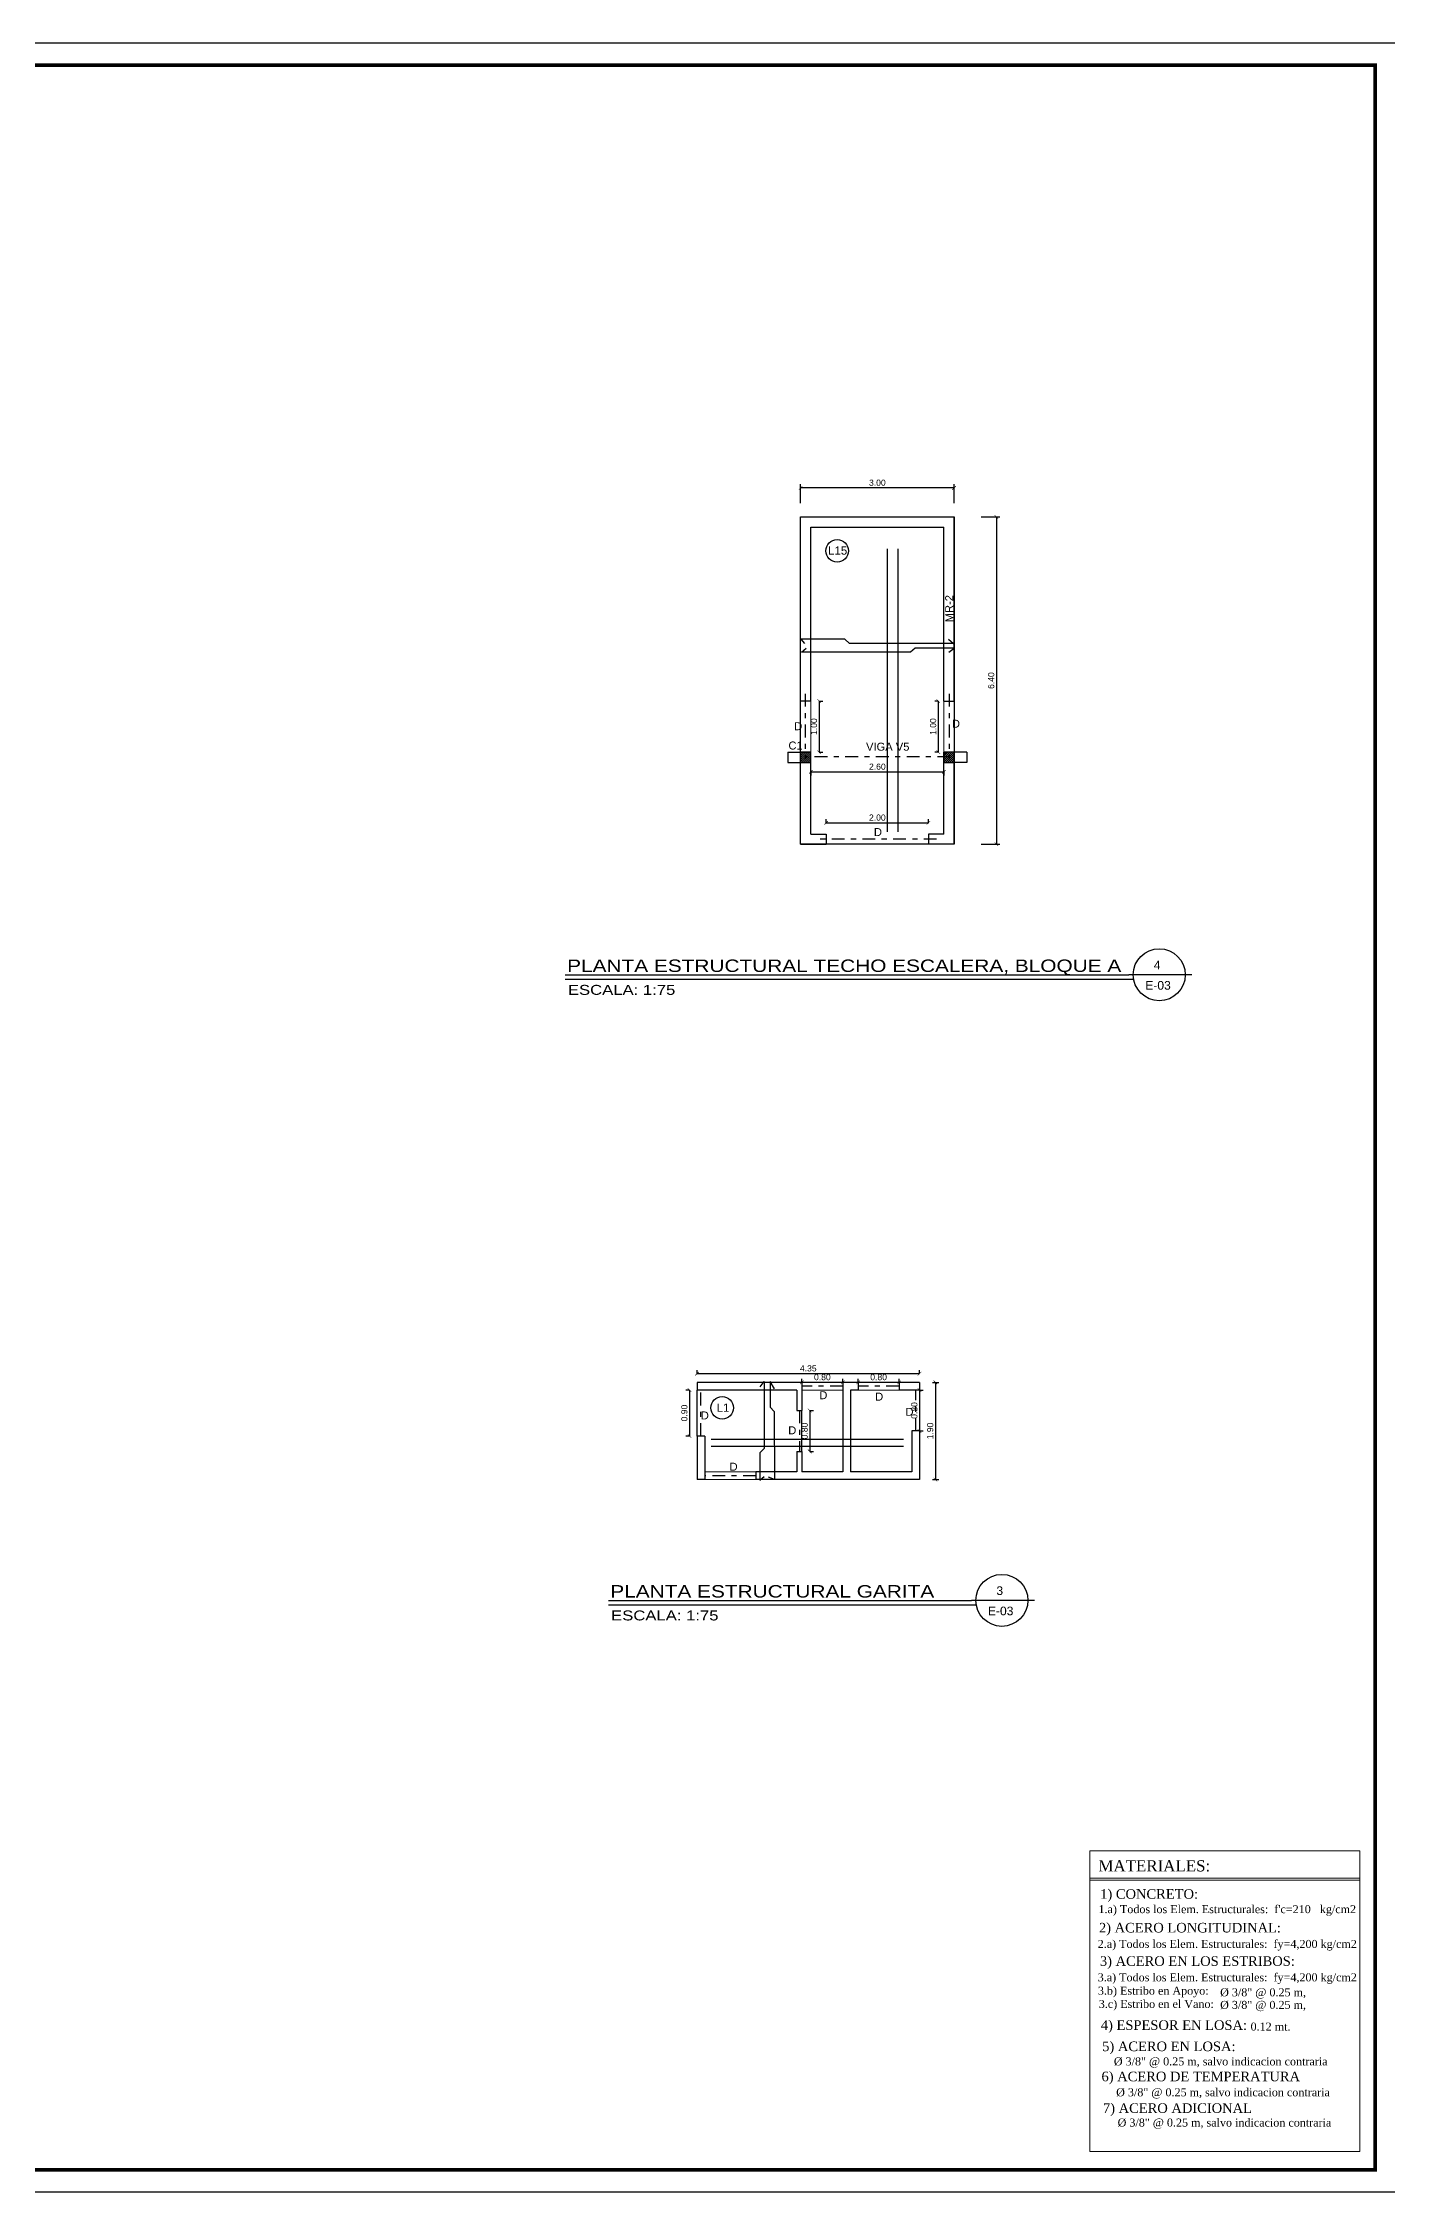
# Model space of a CAD drawing. Header units: feet. Extents: x 317 to 512, y -141 to 162.
# Drawn here: x 419.26 to 445.53, y 8.53 to 50.53 of the extents above; entities that cross this region are included whole.
import ezdxf
from ezdxf.enums import TextEntityAlignment as Align

# ---------------------------------------------------------------- set-up
doc = ezdxf.new("R2010")
doc.units = ezdxf.units.FT
doc.header["$MEASUREMENT"] = 0
doc.linetypes.add('DASHDOT', pattern=[1, 0.5, -0.25, 0, -0.25])
for name, color, linetype, lineweight in [('00-muro20', 1, 'Continuous', 5), ('A-GENM', 8, 'Continuous', 9), ('closet', 8, 'Continuous', 5), ('MB', 8, 'Continuous', 20)]:
    doc.layers.add(name, color=color, linetype=linetype, lineweight=lineweight)
for name, color, linetype in [('ACERO', 4, 'Continuous'), ('columna', 9, 'Continuous'), ('Layer5', 1, 'Continuous'), ('MARCO', 1, 'Continuous'), ('MUROS', 7, 'Continuous'), ('PERT-VENT', 8, 'Continuous'), ('PISO', 8, 'Continuous'), ('PISOS', 8, 'Continuous'), ('TEXTO', 2, 'Continuous'), ('TEXTOS', 3, 'Continuous'), ('TEXXT', 2, 'Continuous'), ('VIGAS', 4, 'DASHDOT')]:
    doc.layers.add(name, color=color, linetype=linetype)
doc.styles.add('DAMIAN', font='arial.ttf', dxfattribs={"height": 0.12})
doc.styles.get("Standard").update_dxf_attribs({"font": 'arial.ttf'})
doc.styles.add('TNR', font='times.ttf')
doc.dimstyles.new('KEILY', dxfattribs={"dimtxt": 0.12, "dimasz": 0.07, "dimexe": 0.07, "dimexo": 0.25, "dimgap": 0.04, "dimtad": 1, "dimzin": 1, "dimdsep": 46, "dimtxsty": 'Standard', "dimblk": 'ARCHTICK', "dimcen": 2.5, "dimclrd": 256, "dimclre": 256, "dimclrt": 7, "dimazin": 0, "dimtfac": 1, "dimtix": 1, "dimtmove": 2, "dimatfit": 1, "dimfxl": 0.35, "dimfxlon": 1, "dimtolj": 1, "dimtzin": 1, "dimarcsym": 0})

# ---------------------------------------------------------------- blocks, each defined once
blk = doc.blocks.new('A$C012446DC')
at = {"layer": 'PISO'}
h = blk.add_hatch(dxfattribs=at)
h.set_pattern_fill('ANSI31', color=256, scale=0.008571, angle=180)
h.set_pattern_definition([(225, (206536.064322, 1154820.960068), (0.0192434059784, -0.0192434059784), [])])
h.paths.add_polyline_path([(0, 0), (0.2, 0), (0.2, 0.2), (0, 0.2)])
at = {"layer": 'columna'}
blk.add_lwpolyline([(0.2, 0.2), (0, 0.2), (0, 0), (0.2, 0)], close=True, dxfattribs=at)
blk = doc.blocks.new('_ArchTick')
at = {"color": 0, "linetype": 'ByBlock', "const_width": 0.15}
blk.add_lwpolyline([(-0.5, -0.5), (0.5, 0.5)], dxfattribs=at)
blk = doc.blocks.new('*D493')
at = {"lineweight": -2, "transparency": 16777216}
for p, q in [((434.428, 37.668), (434.498, 37.668)), ((434.428, 37.668), (434.428, 36.668)), ((434.428, 36.668), (434.498, 36.668))]:
    blk.add_line(p, q, dxfattribs=at)
at = {"layer": 'DEFPOINTS', "color": 0, "transparency": 16777216}
for p in [(434.266, 37.668), (434.266, 36.668), (434.428, 36.668)]:
    blk.add_point(p, dxfattribs=at)
at = {"lineweight": -2, "transparency": 16777216, "xscale": 0.07, "yscale": 0.07, "zscale": 0.07}
for p, rotation in [((434.428, 37.668), 90), ((434.428, 36.668), 270)]:
    blk.add_blockref('_ArchTick', p, dxfattribs=dict(at, rotation=rotation))
at = {"color": 7, "transparency": 16777216, "insert": (434.327, 37.168), "char_height": 0.12, "attachment_point": 5, "rotation": 90}
blk.add_mtext('\\A1;1.00', dxfattribs=at)
blk = doc.blocks.new('*D494')
at = {"lineweight": -2, "transparency": 16777216}
for p, q in [((436.758, 37.668), (436.688, 37.668)), ((436.758, 37.668), (436.758, 36.668)), ((436.758, 36.668), (436.688, 36.668))]:
    blk.add_line(p, q, dxfattribs=at)
at = {"layer": 'DEFPOINTS', "color": 0, "transparency": 16777216}
for p in [(436.866, 37.668), (436.758, 36.668), (436.866, 36.668)]:
    blk.add_point(p, dxfattribs=at)
at = {"lineweight": -2, "transparency": 16777216, "xscale": 0.07, "yscale": 0.07, "zscale": 0.07}
for p, rotation in [((436.758, 37.668), 90), ((436.758, 36.668), 270)]:
    blk.add_blockref('_ArchTick', p, dxfattribs=dict(at, rotation=rotation))
at = {"color": 7, "transparency": 16777216, "insert": (436.657, 37.168), "char_height": 0.12, "attachment_point": 5, "rotation": 90}
blk.add_mtext('\\A1;1.00', dxfattribs=at)
blk = doc.blocks.new('*D495')
at = {"lineweight": -2, "transparency": 16777216}
for p, q in [((434.566, 35.289), (434.566, 35.359)), ((434.566, 35.289), (436.566, 35.289)), ((436.566, 35.289), (436.566, 35.359))]:
    blk.add_line(p, q, dxfattribs=at)
at = {"layer": 'DEFPOINTS', "color": 0, "transparency": 16777216}
for p in [(436.566, 35.289), (434.566, 35.068), (436.566, 35.068)]:
    blk.add_point(p, dxfattribs=at)
at = {"lineweight": -2, "transparency": 16777216, "xscale": 0.07, "yscale": 0.07, "zscale": 0.07, "rotation": 180}
blk.add_blockref('_ArchTick', (434.566, 35.289), dxfattribs=at)
at = {"lineweight": -2, "transparency": 16777216, "xscale": 0.07, "yscale": 0.07, "zscale": 0.07}
blk.add_blockref('_ArchTick', (436.566, 35.289), dxfattribs=at)
at = {"color": 7, "transparency": 16777216, "insert": (435.566, 35.39), "char_height": 0.12, "attachment_point": 5}
blk.add_mtext('\\A1;2.00', dxfattribs=at)
blk = doc.blocks.new('*D496')
at = {"lineweight": -2, "transparency": 16777216}
for p, q in [((434.066, 41.534), (434.066, 41.904)), ((437.066, 41.834), (434.066, 41.834)), ((437.066, 41.534), (437.066, 41.904))]:
    blk.add_line(p, q, dxfattribs=at)
at = {"layer": 'DEFPOINTS', "color": 0, "transparency": 16777216}
for p in [(434.066, 41.834), (434.066, 41.268), (437.066, 41.268)]:
    blk.add_point(p, dxfattribs=at)
at = {"lineweight": -2, "transparency": 16777216, "xscale": 0.07, "yscale": 0.07, "zscale": 0.07, "rotation": 180}
blk.add_blockref('_ArchTick', (434.066, 41.834), dxfattribs=at)
at = {"lineweight": -2, "transparency": 16777216, "xscale": 0.07, "yscale": 0.07, "zscale": 0.07}
blk.add_blockref('_ArchTick', (437.066, 41.834), dxfattribs=at)
at = {"color": 7, "transparency": 16777216, "insert": (435.566, 41.935), "char_height": 0.12, "attachment_point": 5}
blk.add_mtext('\\A1;3.00', dxfattribs=at)
blk = doc.blocks.new('*D497')
at = {"lineweight": -2, "transparency": 16777216}
for p, q in [((437.593, 41.268), (437.963, 41.268)), ((437.893, 41.268), (437.893, 34.868)), ((437.593, 34.868), (437.963, 34.868))]:
    blk.add_line(p, q, dxfattribs=at)
at = {"layer": 'DEFPOINTS', "color": 0, "transparency": 16777216}
for p in [(437.066, 41.268), (437.066, 34.868), (437.893, 34.868)]:
    blk.add_point(p, dxfattribs=at)
at = {"lineweight": -2, "transparency": 16777216, "xscale": 0.07, "yscale": 0.07, "zscale": 0.07}
for p, rotation in [((437.893, 41.268), 90), ((437.893, 34.868), 270)]:
    blk.add_blockref('_ArchTick', p, dxfattribs=dict(at, rotation=rotation))
at = {"color": 7, "transparency": 16777216, "insert": (437.792, 38.068), "char_height": 0.12, "attachment_point": 5, "rotation": 90}
blk.add_mtext('\\A1;6.40', dxfattribs=at)
blk = doc.blocks.new('*D498')
at = {"lineweight": -2, "transparency": 16777216}
for p, q in [((434.266, 36.284), (434.266, 36.214)), ((434.266, 36.284), (436.866, 36.284)), ((436.866, 36.284), (436.866, 36.214))]:
    blk.add_line(p, q, dxfattribs=at)
at = {"layer": 'DEFPOINTS', "color": 0, "transparency": 16777216}
for p in [(434.266, 36.468), (436.866, 36.468), (436.866, 36.284)]:
    blk.add_point(p, dxfattribs=at)
at = {"lineweight": -2, "transparency": 16777216, "xscale": 0.07, "yscale": 0.07, "zscale": 0.07, "rotation": 180}
blk.add_blockref('_ArchTick', (434.266, 36.284), dxfattribs=at)
at = {"lineweight": -2, "transparency": 16777216, "xscale": 0.07, "yscale": 0.07, "zscale": 0.07}
blk.add_blockref('_ArchTick', (436.866, 36.284), dxfattribs=at)
at = {"color": 7, "transparency": 16777216, "insert": (435.566, 36.385), "char_height": 0.12, "attachment_point": 5}
blk.add_mtext('\\A1;2.60', dxfattribs=at)
blk = doc.blocks.new('*D537')
at = {"layer": '00-muro20', "lineweight": -2, "transparency": 16777216}
for p, q in [((432.041, 24.523), (432.041, 24.593)), ((432.041, 24.523), (436.391, 24.523)), ((436.391, 24.523), (436.391, 24.593))]:
    blk.add_line(p, q, dxfattribs=at)
at = {"layer": 'DEFPOINTS', "color": 0, "transparency": 16777216}
for p in [(436.391, 24.523), (432.041, 24.353), (436.391, 24.353)]:
    blk.add_point(p, dxfattribs=at)
at = {"layer": '00-muro20', "lineweight": -2, "transparency": 16777216, "xscale": 0.07, "yscale": 0.07, "zscale": 0.07, "rotation": 180}
blk.add_blockref('_ArchTick', (432.041, 24.523), dxfattribs=at)
at = {"layer": '00-muro20', "lineweight": -2, "transparency": 16777216, "xscale": 0.07, "yscale": 0.07, "zscale": 0.07}
blk.add_blockref('_ArchTick', (436.391, 24.523), dxfattribs=at)
at = {"layer": '00-muro20', "color": 7, "transparency": 16777216, "insert": (434.216, 24.625), "char_height": 0.12, "attachment_point": 5}
blk.add_mtext('\\A1;4.35', dxfattribs=at)
blk = doc.blocks.new('*D538')
at = {"layer": '00-muro20', "lineweight": -2, "transparency": 16777216}
for p, q in [((436.641, 24.353), (436.77, 24.353)), ((436.7, 24.353), (436.7, 22.453)), ((436.641, 22.453), (436.77, 22.453))]:
    blk.add_line(p, q, dxfattribs=at)
at = {"layer": 'DEFPOINTS', "color": 0, "transparency": 16777216}
for p in [(436.391, 24.353), (436.391, 22.453), (436.7, 22.453)]:
    blk.add_point(p, dxfattribs=at)
at = {"layer": '00-muro20', "lineweight": -2, "transparency": 16777216, "xscale": 0.07, "yscale": 0.07, "zscale": 0.07}
for p, rotation in [((436.7, 24.353), 90), ((436.7, 22.453), 270)]:
    blk.add_blockref('_ArchTick', p, dxfattribs=dict(at, rotation=rotation))
at = {"layer": '00-muro20', "color": 7, "transparency": 16777216, "insert": (436.599, 23.403), "char_height": 0.12, "attachment_point": 5, "rotation": 90}
blk.add_mtext('\\A1;1.90', dxfattribs=at)
blk = doc.blocks.new('*D539')
at = {"layer": '00-muro20', "lineweight": -2, "transparency": 16777216}
for p, q in [((431.895, 24.203), (431.825, 24.203)), ((431.895, 24.203), (431.895, 23.303)), ((431.895, 23.303), (431.825, 23.303))]:
    blk.add_line(p, q, dxfattribs=at)
at = {"layer": 'DEFPOINTS', "color": 0, "transparency": 16777216}
for p in [(432.041, 24.203), (431.895, 23.303), (432.041, 23.303)]:
    blk.add_point(p, dxfattribs=at)
at = {"layer": '00-muro20', "lineweight": -2, "transparency": 16777216, "xscale": 0.07, "yscale": 0.07, "zscale": 0.07}
for p, rotation in [((431.895, 24.203), 90), ((431.895, 23.303), 270)]:
    blk.add_blockref('_ArchTick', p, dxfattribs=dict(at, rotation=rotation))
at = {"layer": '00-muro20', "color": 7, "transparency": 16777216, "insert": (431.794, 23.753), "char_height": 0.12, "attachment_point": 5, "rotation": 90}
blk.add_mtext('\\A1;0.90', dxfattribs=at)
blk = doc.blocks.new('*D540')
at = {"layer": '00-muro20', "lineweight": -2, "transparency": 16777216}
for p, q in [((434.245, 23.803), (434.315, 23.803)), ((434.245, 23.803), (434.245, 23.003)), ((434.245, 23.003), (434.315, 23.003))]:
    blk.add_line(p, q, dxfattribs=at)
at = {"layer": 'DEFPOINTS', "color": 0, "transparency": 16777216}
for p in [(434.091, 23.803), (434.091, 23.003), (434.245, 23.003)]:
    blk.add_point(p, dxfattribs=at)
at = {"layer": '00-muro20', "lineweight": -2, "transparency": 16777216, "xscale": 0.07, "yscale": 0.07, "zscale": 0.07}
for p, rotation in [((434.245, 23.803), 90), ((434.245, 23.003), 270)]:
    blk.add_blockref('_ArchTick', p, dxfattribs=dict(at, rotation=rotation))
at = {"layer": '00-muro20', "color": 7, "transparency": 16777216, "insert": (434.144, 23.403), "char_height": 0.12, "attachment_point": 5, "rotation": 90}
blk.add_mtext('\\A1;0.80', dxfattribs=at)
blk = doc.blocks.new('*D541')
at = {"layer": '00-muro20', "lineweight": -2, "transparency": 16777216}
for p, q in [((434.091, 24.353), (434.091, 24.423)), ((434.891, 24.353), (434.891, 24.423)), ((434.891, 24.353), (434.091, 24.353))]:
    blk.add_line(p, q, dxfattribs=at)
at = {"layer": 'DEFPOINTS', "color": 0, "transparency": 16777216}
for p in [(434.091, 24.353), (434.091, 24.353), (434.891, 24.353)]:
    blk.add_point(p, dxfattribs=at)
at = {"layer": '00-muro20', "lineweight": -2, "transparency": 16777216, "xscale": 0.07, "yscale": 0.07, "zscale": 0.07, "rotation": 180}
blk.add_blockref('_ArchTick', (434.091, 24.353), dxfattribs=at)
at = {"layer": '00-muro20', "lineweight": -2, "transparency": 16777216, "xscale": 0.07, "yscale": 0.07, "zscale": 0.07}
blk.add_blockref('_ArchTick', (434.891, 24.353), dxfattribs=at)
at = {"layer": '00-muro20', "color": 7, "transparency": 16777216, "insert": (434.491, 24.454), "char_height": 0.12, "attachment_point": 5}
blk.add_mtext('\\A1;0.80', dxfattribs=at)
blk = doc.blocks.new('*D542')
at = {"layer": '00-muro20', "lineweight": -2, "transparency": 16777216}
for p, q in [((435.191, 24.353), (435.191, 24.423)), ((435.991, 24.353), (435.991, 24.423)), ((435.991, 24.353), (435.191, 24.353))]:
    blk.add_line(p, q, dxfattribs=at)
at = {"layer": 'DEFPOINTS', "color": 0, "transparency": 16777216}
for p in [(435.191, 24.353), (435.191, 24.353), (435.991, 24.353)]:
    blk.add_point(p, dxfattribs=at)
at = {"layer": '00-muro20', "lineweight": -2, "transparency": 16777216, "xscale": 0.07, "yscale": 0.07, "zscale": 0.07, "rotation": 180}
blk.add_blockref('_ArchTick', (435.191, 24.353), dxfattribs=at)
at = {"layer": '00-muro20', "lineweight": -2, "transparency": 16777216, "xscale": 0.07, "yscale": 0.07, "zscale": 0.07}
blk.add_blockref('_ArchTick', (435.991, 24.353), dxfattribs=at)
at = {"layer": '00-muro20', "color": 7, "transparency": 16777216, "insert": (435.591, 24.454), "char_height": 0.12, "attachment_point": 5}
blk.add_mtext('\\A1;0.80', dxfattribs=at)
blk = doc.blocks.new('*D543')
at = {"layer": '00-muro20', "lineweight": -2, "transparency": 16777216}
for p, q in [((436.391, 24.203), (436.461, 24.203)), ((436.391, 24.203), (436.391, 23.403)), ((436.391, 23.403), (436.461, 23.403))]:
    blk.add_line(p, q, dxfattribs=at)
at = {"layer": 'DEFPOINTS', "color": 0, "transparency": 16777216}
for p in [(436.391, 24.203), (436.391, 23.403), (436.391, 23.403)]:
    blk.add_point(p, dxfattribs=at)
at = {"layer": '00-muro20', "lineweight": -2, "transparency": 16777216, "xscale": 0.07, "yscale": 0.07, "zscale": 0.07}
for p, rotation in [((436.391, 24.203), 90), ((436.391, 23.403), 270)]:
    blk.add_blockref('_ArchTick', p, dxfattribs=dict(at, rotation=rotation))
at = {"layer": '00-muro20', "color": 7, "transparency": 16777216, "insert": (436.29, 23.803), "char_height": 0.12, "attachment_point": 5, "rotation": 90}
blk.add_mtext('\\A1;0.80', dxfattribs=at)

msp = doc.modelspace()

# ---------------------------------------------------------------- linework, layer by layer
msp.add_lwpolyline([(434.06615, 41.26835), (437.06615, 41.26835), (437.06615, 34.86835), (434.06615, 34.86835)], close=True)
at = {"layer": 'A-GENM'}
msp.add_line((436.39115, 23.40307), (436.39115, 24.20307), dxfattribs=at)
at = {"layer": 'ACERO'}
for p, q in [((435.75805, 40.64532), (435.75805, 35.10965)), ((435.96709, 40.64532), (435.96709, 35.10965)), ((432.31665, 23.24554), (436.07867, 23.24554)), ((432.31665, 23.10564), (436.07867, 23.10564))]:
    msp.add_line(p, q, dxfattribs=at)
for points in [[(436.95693, 38.87538), (437.05777, 38.7949), (435.02075, 38.7949), (434.93157, 38.87521), (434.07064, 38.87521), (434.14198, 38.7949)], [(436.96531, 38.62221), (437.06606, 38.7028), (436.30362, 38.7018), (436.21453, 38.62138), (434.0817, 38.62138), (434.17282, 38.69828)], [(433.55284, 24.22911), (433.47222, 24.36954), (433.47062, 23.87023), (433.55094, 23.78105), (433.55846, 22.45307), (433.43869, 22.49951)]]:
    msp.add_lwpolyline(points, dxfattribs=at)
at = {"layer": 'ACERO', "elevation": -6.12906}
msp.add_lwpolyline([(433.27625, 24.26644), (433.35673, 24.36728), (433.3517, 23.06292), (433.27139, 22.97374), (433.27193, 22.43997), (433.35224, 22.51132)], dxfattribs=at)
at = {"layer": 'closet'}
for p, q in [((434.26615, 37.66835), (434.26615, 36.66835)), ((436.86615, 37.66835), (436.86615, 36.66835)), ((434.56615, 34.86835), (436.56615, 34.86835))]:
    msp.add_line(p, q, dxfattribs=at)
at = {"layer": 'Layer5', "linetype": 'Continuous', "lineweight": 5, "ltscale": 4}
for p, q in [((439.71703, 13.15385), (439.71703, 15.19555)), ((439.71703, 15.19555), (444.99743, 15.19555)), ((444.99743, 15.19555), (444.99743, 11.65976)), ((439.71703, 14.66146), (444.99743, 14.66146)), ((439.71703, 14.62441), (444.99743, 14.62441)), ((439.71703, 13.15385), (439.71703, 11.65976)), ((439.71703, 11.65976), (439.71703, 10.52892)), ((444.99743, 11.65976), (444.99743, 9.31785)), ((439.71703, 10.52892), (439.71703, 9.31785)), ((439.71703, 9.31785), (444.99743, 9.31785))]:
    msp.add_line(p, q, dxfattribs=at)
at = {"layer": 'MARCO'}
msp.add_lwpolyline([(387.97006, 50.529), (452.47006, 50.529), (452.47006, 8.529), (387.97006, 8.529)], close=True, dxfattribs=at)
at = {"layer": 'MARCO', "const_width": 0.075}
msp.add_lwpolyline([(445.29759, 50.09496), (388.40409, 50.09496), (388.40409, 8.96303), (445.29759, 8.96303)], close=True, dxfattribs=at)
at = {"layer": 'MB', "lineweight": 15, "extrusion": (7.20097e-14, 1.51748e-14, -1)}
for p, q in [((433.19115, 22.60307), (432.19115, 22.60307)), ((433.19115, 22.45307), (432.19115, 22.45307))]:
    msp.add_line(p, q, dxfattribs=at)
at = {"layer": 'MUROS'}
for p, q in [((434.06615, 41.26835), (437.06615, 41.26835)), ((434.06615, 37.66835), (434.06615, 41.26835)), ((437.06615, 37.66835), (437.06615, 41.26835)), ((434.26615, 37.66835), (434.26615, 41.06835)), ((434.26615, 37.66835), (434.26615, 41.06835)), ((434.26615, 41.06835), (436.86615, 41.06835)), ((436.86615, 37.66835), (436.86615, 41.06835)), ((434.26615, 37.66835), (434.06615, 37.66835)), ((436.86615, 37.66835), (437.06615, 37.66835)), ((433.81615, 36.66835), (434.26615, 36.66835)), ((433.81615, 36.66835), (433.81615, 36.46835)), ((434.26615, 35.06835), (434.26615, 36.66835)), ((437.31615, 36.66835), (436.86615, 36.66835)), ((436.86615, 35.06835), (436.86615, 36.66835)), ((437.31615, 36.66835), (437.31615, 36.46835)), ((433.81615, 36.46835), (434.06615, 36.46835)), ((434.06615, 34.86835), (434.06615, 36.46835)), ((437.31615, 36.46835), (437.06615, 36.46835)), ((437.06615, 34.86835), (437.06615, 36.46835)), ((434.06615, 34.86835), (434.56615, 34.86835)), ((434.26615, 35.06835), (434.56615, 35.06835)), ((434.56615, 35.06835), (434.56615, 34.86835)), ((436.86615, 35.06835), (436.56615, 35.06835)), ((436.56615, 35.06835), (436.56615, 34.86835)), ((437.06615, 34.86835), (436.56615, 34.86835)), ((434.09115, 24.35307), (432.04115, 24.35307)), ((432.04115, 24.35307), (432.04115, 24.20307)), ((433.99115, 24.20307), (432.04115, 24.20307)), ((433.99115, 24.20307), (433.99115, 23.80307)), ((434.09115, 24.35307), (434.09115, 23.80307)), ((435.19115, 24.35307), (434.89115, 24.35307)), ((434.89115, 24.35307), (434.89115, 22.60307)), ((435.19115, 24.20307), (435.04115, 24.20307)), ((435.04115, 24.20307), (435.04115, 22.60307)), ((435.19115, 24.35307), (435.19115, 24.20307)), ((436.39115, 24.35307), (435.99115, 24.35307)), ((435.99115, 24.35307), (435.99115, 24.20307)), ((436.39115, 24.20307), (435.99115, 24.20307)), ((436.39115, 24.35307), (436.39115, 24.20307)), ((433.99115, 23.80307), (434.09115, 23.80307)), ((432.19115, 23.30307), (432.04115, 23.30307)), ((432.04115, 23.30307), (432.04115, 22.45307)), ((432.19115, 23.30307), (432.19115, 22.45307)), ((436.39115, 23.40307), (436.24115, 23.40307)), ((436.24115, 23.40307), (436.24115, 22.60307)), ((436.39115, 23.40307), (436.39115, 22.45307)), ((433.99115, 23.00307), (433.99115, 22.60307)), ((433.99115, 23.00307), (434.09115, 23.00307)), ((434.09115, 23.00307), (434.09115, 22.60307)), ((432.19115, 22.45307), (432.04115, 22.45307)), ((433.19115, 22.60307), (433.19115, 22.45307)), ((433.99115, 22.60307), (433.19115, 22.60307)), ((436.39115, 22.45307), (433.19115, 22.45307)), ((434.89115, 22.60307), (434.09115, 22.60307)), ((436.24115, 22.60307), (435.04115, 22.60307))]:
    msp.add_line(p, q, dxfattribs=at)
at = {"layer": 'PERT-VENT', "lineweight": 15}
for p, q in [((434.09115, 24.35307), (434.89115, 24.35307)), ((434.09115, 24.20307), (434.89115, 24.20307)), ((435.99115, 24.35307), (435.19115, 24.35307)), ((435.99115, 24.20307), (435.19115, 24.20307))]:
    msp.add_line(p, q, dxfattribs=at)
at = {"layer": 'PISOS'}
for p, q in [((432.04115, 23.30307), (432.04115, 24.20307)), ((434.09115, 23.00307), (434.09115, 23.80307))]:
    msp.add_line(p, q, dxfattribs=at)
at = {"layer": 'TEXTO'}
for centre in [(434.78049, 40.6037), (432.53169, 23.8549)]:
    msp.add_circle(centre, 0.21997, dxfattribs=at)
at = {"layer": 'TEXXT', "color": 4}
for p, q in [((429.46699, 32.31838), (440.48471, 32.31838)), ((441.71206, 32.31838), (440.48471, 32.31838)), ((430.31106, 20.09215), (437.40848, 20.09215)), ((438.63583, 20.09215), (437.40848, 20.09215))]:
    msp.add_line(p, q, dxfattribs=at)
at = {"layer": 'TEXXT', "color": 3}
for p, q in [((429.46699, 32.23113), (440.58367, 32.23113)), ((430.31106, 20.00489), (437.50743, 20.00489))]:
    msp.add_line(p, q, dxfattribs=at)
at = {"layer": 'TEXXT', "color": 4}
for centre in [(441.07654, 32.31838), (438.00031, 20.09215)]:
    msp.add_circle(centre, 0.50802, dxfattribs=at)
at = {"layer": 'VIGAS', "ltscale": 0.5}
for p, q in [((434.15623, 37.80828), (434.15623, 36.53212)), ((436.96758, 37.80828), (436.96758, 36.53212)), ((436.98942, 36.57796), (434.14541, 36.57796)), ((436.72521, 34.97159), (434.38418, 34.97159)), ((432.11615, 23.30307), (432.11615, 24.20307)), ((434.89115, 24.27859), (434.09115, 24.27859)), ((435.99115, 24.27807), (435.19115, 24.27807)), ((436.31615, 23.40307), (436.31615, 24.20307)), ((434.04115, 23.80307), (434.04115, 23.00307)), ((433.19115, 22.52807), (432.19115, 22.52807))]:
    msp.add_line(p, q, dxfattribs=at)

# ---------------------------------------------------------------- block references
for p in [(434.06614, 36.46835), (436.86614, 36.46835)]:
    msp.add_blockref('A$C012446DC', p)

# ---------------------------------------------------------------- texts
at = {"layer": 'TEXTO', "color": 7, "style": 'TNR'}
for s, height, p in [('MATERIALES:', 0.2188908, (440.97954, 14.90439)), ('1) CONCRETO:', 0.1876207, (440.87833, 14.3541)), ("1.a) Todos los Elem. Estructurales:  f'c=210   kg/cm2", 0.1563506, (442.4061, 14.05709)), ('2.a) Todos los Elem. Estructurales:  fy=4,200 kg/cm2', 0.1563506, (442.4061, 13.37784)), ('2) ACERO LONGITUDINAL:', 0.1876207, (441.67651, 13.69512)), ('3) ACERO EN LOS ESTRIBOS:', 0.1876207, (441.82184, 13.04236)), ('3.a) Todos los Elem. Estructurales:  fy=4,200 kg/cm2', 0.1563506, (442.4061, 12.72509)), ('3.b) Estribo en Apoyo:   ', 0.1563506, (441.04824, 12.46398)), ('3.c) Estribo en el Vano:   ', 0.1563506, (441.10728, 12.2047)), ('4) ESPESOR EN LOSA:', 0.1876207, (441.36323, 11.79183)), ('5) ACERO EN LOSA:', 0.1876207, (441.2638, 11.37606)), ('6) ACERO DE TEMPERATURA', 0.1876207, (441.88812, 10.7871)), ('7) ACERO ADICIONAL', 0.1876207, (441.43225, 10.16882))]:
    msp.add_text(s, height=height, dxfattribs=at).set_placement(p, align=Align.MIDDLE_CENTER)
for s, height, p in [('%%C 3/8" @ 0.25 m, ', 0.1563506, (442.26676, 12.35398)), ('%%C 3/8" @ 0.25 m, ', 0.1563506, (442.26676, 12.10818)), ('0.12 mt.', 0.156351, (442.86157, 11.68402)), ('%%C 3/8" @ 0.25 m, salvo indicacion contraria', 0.1563506, (440.18909, 11.00367)), ('%%C 3/8" @ 0.25 m, salvo indicacion contraria', 0.1563506, (440.23466, 10.40036)), ('%%C 3/8" @ 0.25 m, salvo indicacion contraria', 0.1563506, (440.26314, 9.80843))]:
    msp.add_text(s, height=height, dxfattribs=at).set_placement(p)
at = {"layer": 'TEXTOS', "linetype": 'Continuous', "ltscale": 0.9}
for s, height, p in [('L15', 0.161, (434.60272, 40.52878)), ('D', 0.156, (433.94096, 37.09816)), ('D', 0.156, (437.02483, 37.14668)), ('C1', 0.156, (433.82833, 36.72079)), ('VIGA V5', 0.156, (435.34529, 36.69787)), ('D', 0.156, (435.49887, 35.02943)), ('D', 0.156, (434.43225, 24.02362)), ('D', 0.156, (435.52344, 23.99577)), ('D', 0.156, (432.11503, 23.62776)), ('L1', 0.161, (432.42317, 23.77726)), ('D', 0.156, (436.11608, 23.69849)), ('D', 0.156, (433.82429, 23.3371)), ('D', 0.156, (432.67697, 22.62622))]:
    msp.add_text(s, height=height, dxfattribs=at).set_placement(p)
msp.add_text('MR-2', height=0.156, rotation=90, dxfattribs=at).set_placement((437.04817, 39.2074))
at = {"layer": 'TEXTOS', "color": 7, "style": 'DAMIAN', "width": 1.2}
for s, height, p in [('PLANTA ESTRUCTURAL TECHO ESCALERA, BLOQUE A', 0.2427721, (429.50257, 32.37362)), (' ESCALA: 1:75', 0.1942177, (429.4272, 31.92609)), ('PLANTA ESTRUCTURAL GARITA ', 0.2427721, (430.34664, 20.14739)), (' ESCALA: 1:75', 0.1942177, (430.27127, 19.69986))]:
    msp.add_text(s, height=height, dxfattribs=at).set_placement(p)
at = {"layer": 'TEXXT', "style": 'DAMIAN'}
for s, height, p in [('4', 0.16907, (441.0351, 32.4232)), ('E-03', 0.169073, (441.05259, 32.0272)), ('3', 0.16907, (437.95886, 20.19696)), ('E-03', 0.169073, (437.97635, 19.80097))]:
    msp.add_text(s, height=height, dxfattribs=at).set_placement(p, align=Align.CENTER)

# ---------------------------------------------------------------- dimensions: what is measured, and where the dimension line sits
for base, p1, p2, picture, middle in [((434.06615, 41.83386), (437.06615, 41.26835), (434.06615, 41.26835), '*D496', (435.56615, 41.93517)), ((436.86615, 36.28368), (434.26615, 36.46835), (436.86615, 36.46835), '*D498', (435.56615, 36.38495)), ((436.56615, 35.28854), (434.56615, 35.06835), (436.56615, 35.06835), '*D495', (435.56615, 35.3898))]:
    dim = msp.add_linear_dim(base=base, p1=p1, p2=p2, dimstyle='KEILY', override={"dimfxl": 0.3})
    dim.commit()
    dim.dimension.update_dxf_attribs({"geometry": picture, "text_midpoint": middle})
for base, p1, p2, picture, middle in [((437.89316, 34.86835), (437.06615, 41.26835), (437.06615, 34.86835), '*D497', (437.79189, 38.06835)), ((434.42808, 36.66835), (434.26615, 37.66835), (434.26615, 36.66835), '*D493', (434.32681, 37.16835)), ((436.75829, 36.66835), (436.86615, 37.66835), (436.86615, 36.66835), '*D494', (436.65702, 37.16835))]:
    dim = msp.add_linear_dim(base=base, p1=p1, p2=p2, angle=90, dimstyle='KEILY', override={"dimfxl": 0.3})
    dim.commit()
    dim.dimension.update_dxf_attribs({"geometry": picture, "text_midpoint": middle})
at = {"layer": '00-muro20'}
for base, p1, p2, picture, middle in [((436.39115, 24.52342), (432.04115, 24.35307), (436.39115, 24.35307), '*D537', (434.21615, 24.62473)), ((434.09115, 24.35307), (434.89115, 24.35307), (434.09115, 24.35307), '*D541', (434.49115, 24.45434)), ((435.19115, 24.35307), (435.99115, 24.35307), (435.19115, 24.35307), '*D542', (435.59115, 24.45434))]:
    dim = msp.add_linear_dim(base=base, p1=p1, p2=p2, dimstyle='KEILY', override={"dimfxl": 0.3}, dxfattribs=at)
    dim.commit()
    dim.dimension.update_dxf_attribs({"geometry": picture, "text_midpoint": middle})
for base, p1, p2, picture, middle in [((436.70038, 22.45307), (436.39115, 24.35307), (436.39115, 22.45307), '*D538', (436.59911, 23.40307)), ((431.89548, 23.30307), (432.04115, 24.20307), (432.04115, 23.30307), '*D539', (431.79421, 23.75307)), ((436.39115, 23.40307), (436.39115, 24.20307), (436.39115, 23.40307), '*D543', (436.28988, 23.80307)), ((434.24491, 23.00307), (434.09115, 23.80307), (434.09115, 23.00307), '*D540', (434.14364, 23.40307))]:
    dim = msp.add_linear_dim(base=base, p1=p1, p2=p2, angle=90, dimstyle='KEILY', override={"dimfxl": 0.3}, dxfattribs=at)
    dim.commit()
    dim.dimension.update_dxf_attribs({"geometry": picture, "text_midpoint": middle})

doc.saveas('drawing.dxf')
